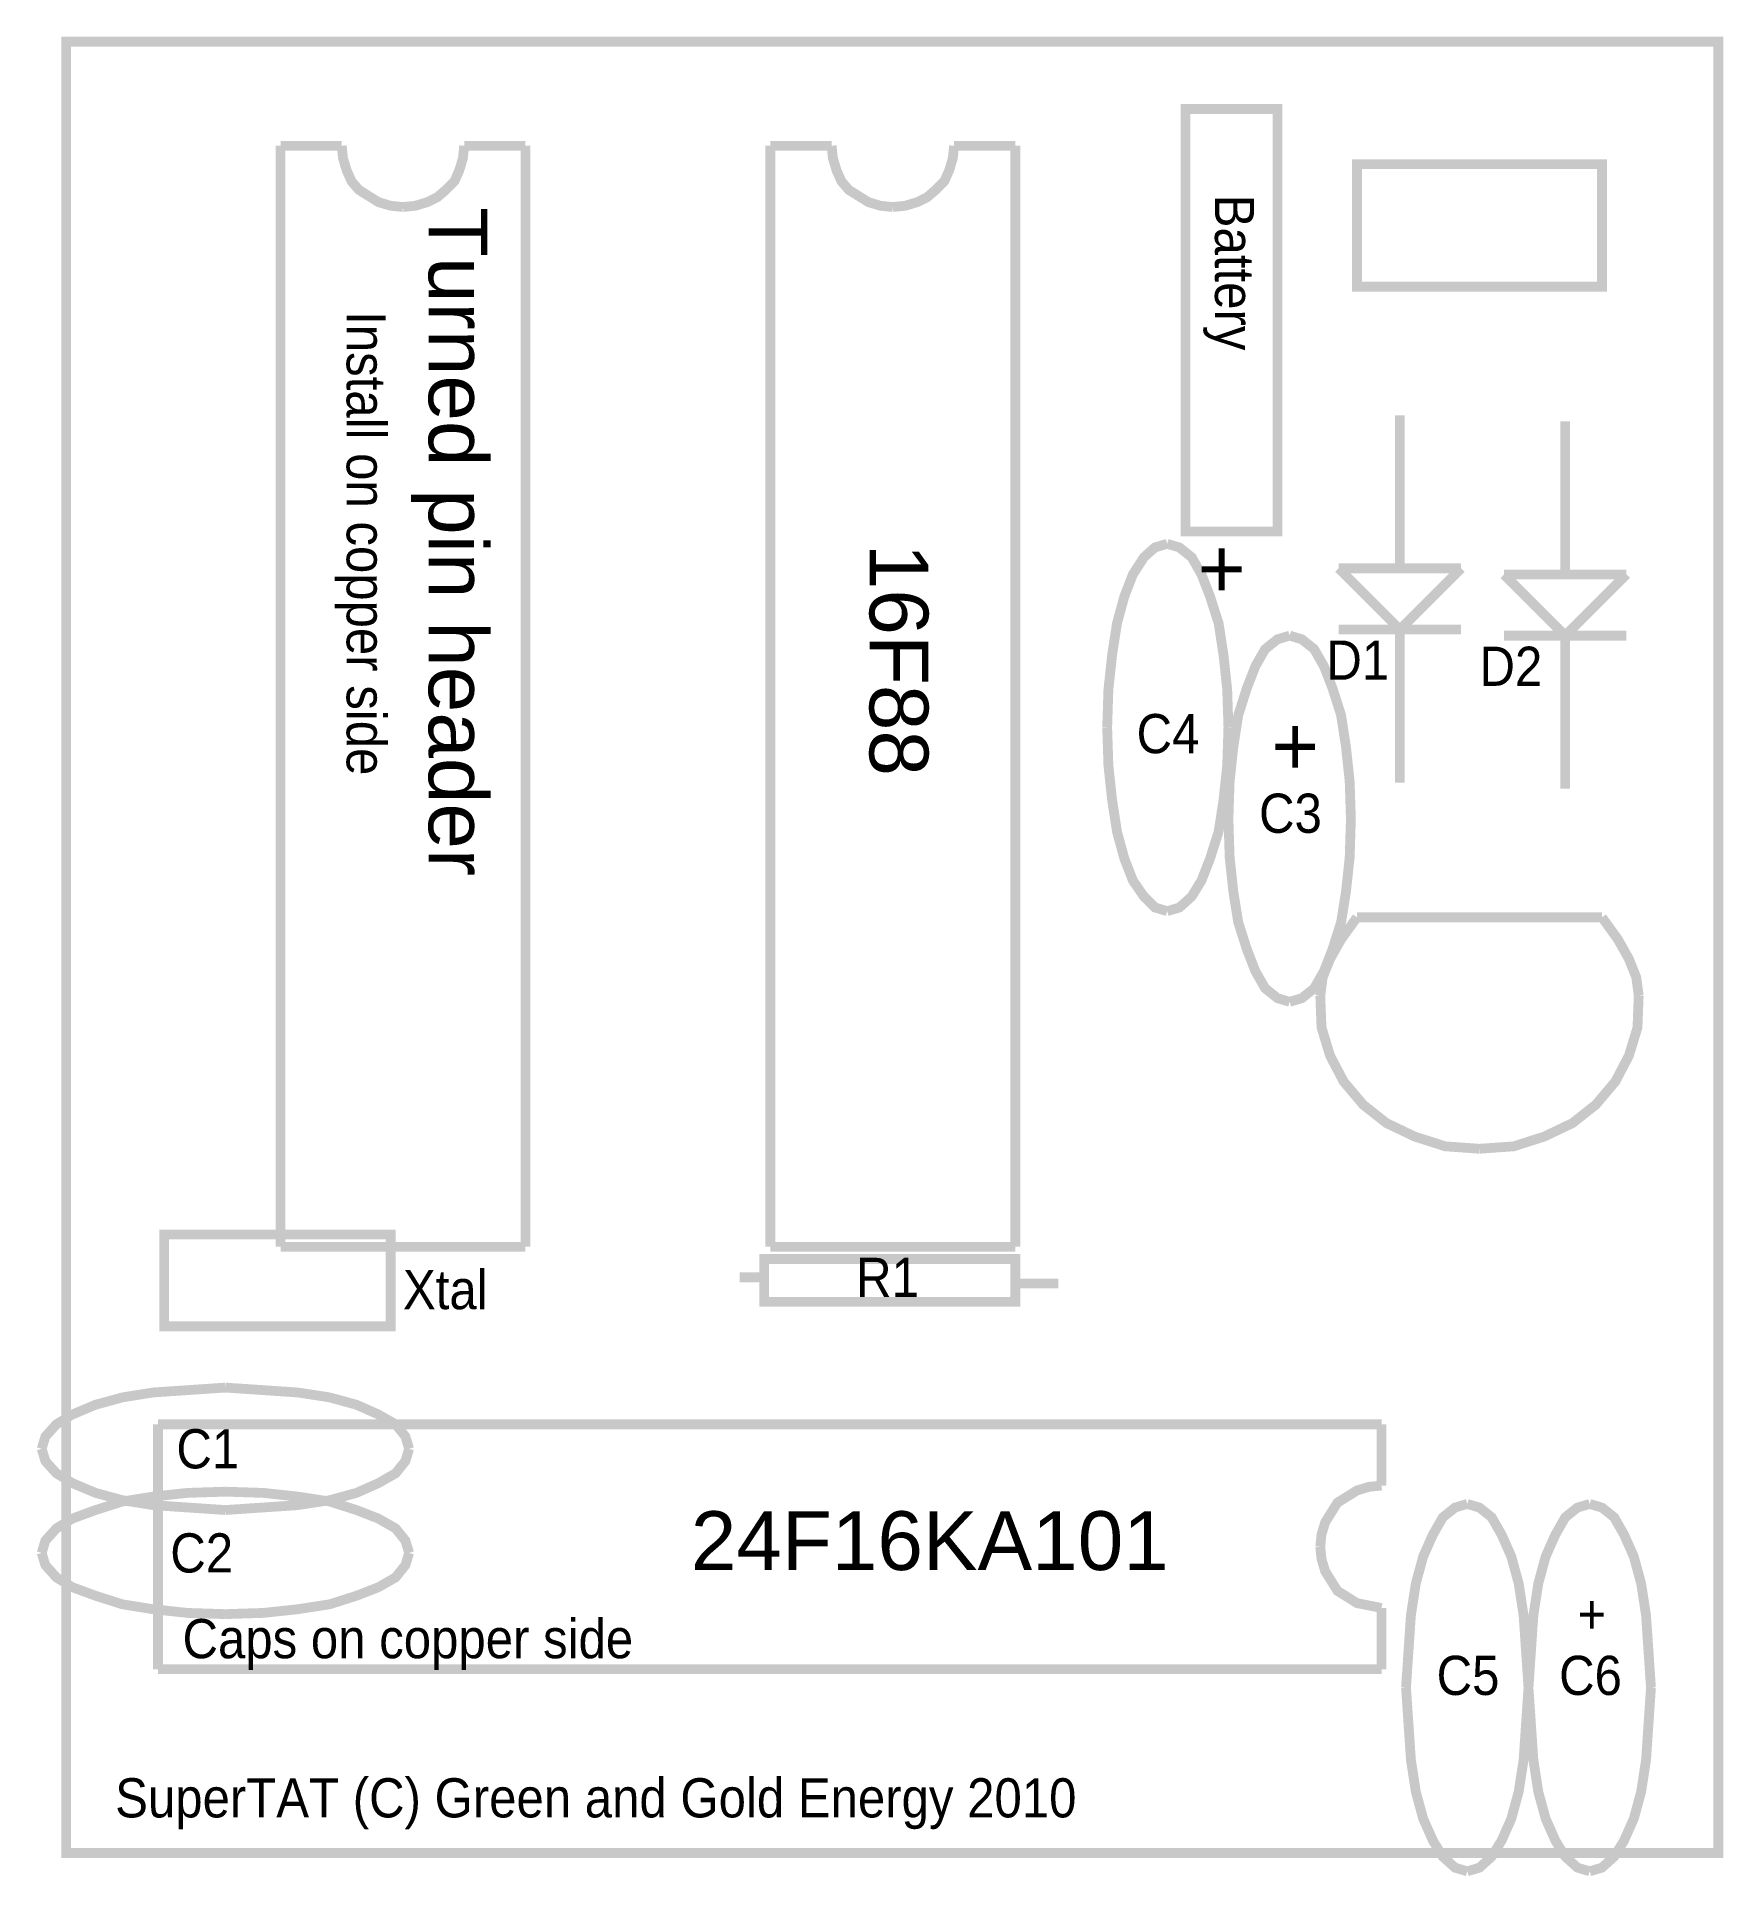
# Model space of a CAD drawing. Extents: x -0.87 to 0.5, y -0.75 to 0.75.
import ezdxf

# ---------------------------------------------------------------- set-up
doc = ezdxf.new("R2010")
doc.units = 0
doc.layers.get('0').update_dxf_attribs({"linetype": 'CONTINUOUS'})

msp = doc.modelspace()

# ---------------------------------------------------------------- linework, layer by layer
at = {"const_width": 0.008}
for points in [[(-0.85, -0.732), (0.499, -0.732), (0.499, 0.747), (-0.85, 0.747), (-0.85, -0.732)], [(0.064, 0.347), (0.139, 0.347), (0.139, 0.692), (0.064, 0.692), (0.064, 0.347)], [(-0.675, 0.662), (-0.625, 0.662)], [(-0.675, 0.662), (-0.675, -0.237)], [(-0.575, 0.612), (-0.585, 0.613), (-0.595, 0.616), (-0.611, 0.626), (-0.617, 0.633), (-0.621, 0.642), (-0.624, 0.652), (-0.625, 0.662)], [(-0.575, 0.612), (-0.565, 0.613), (-0.555, 0.616), (-0.547, 0.62), (-0.54, 0.626), (-0.533, 0.633), (-0.529, 0.642), (-0.526, 0.652), (-0.525, 0.662)], [(-0.525, 0.662), (-0.475, 0.662)], [(-0.475, -0.237), (-0.475, 0.662)], [(-0.275, 0.662), (-0.225, 0.662)], [(-0.275, 0.662), (-0.275, -0.237)], [(-0.175, 0.612), (-0.185, 0.613), (-0.195, 0.616), (-0.211, 0.626), (-0.217, 0.633), (-0.221, 0.642), (-0.224, 0.652), (-0.225, 0.662)], [(-0.175, 0.612), (-0.165, 0.613), (-0.155, 0.616), (-0.147, 0.62), (-0.14, 0.626), (-0.133, 0.633), (-0.129, 0.642), (-0.126, 0.652), (-0.125, 0.662)], [(-0.125, 0.662), (-0.075, 0.662)], [(-0.075, -0.237), (-0.075, 0.662)], [(0.204, 0.547), (0.404, 0.547), (0.404, 0.647), (0.204, 0.647), (0.204, 0.547)], [(0.239, 0.442), (0.239, 0.317)], [(0.374, 0.437), (0.374, 0.312)], [(0.049, 0.337), (0.039, 0.334), (0.03, 0.326), (0.021, 0.312), (0.014, 0.294), (0.008, 0.272), (0.004, 0.246), (0.001, 0.218), (0, 0.187)], [(0.049, 0.337), (0.059, 0.334), (0.069, 0.326), (0.077, 0.312), (0.084, 0.294), (0.091, 0.272), (0.095, 0.246), (0.098, 0.218), (0.099, 0.187)], [(0.289, 0.317), (0.189, 0.317)], [(0.189, 0.317), (0.239, 0.267)], [(0.289, 0.317), (0.239, 0.267)], [(0.424, 0.312), (0.324, 0.312)], [(0.324, 0.312), (0.374, 0.262)], [(0.424, 0.312), (0.374, 0.262)], [(0.289, 0.267), (0.189, 0.267)], [(0.239, 0.267), (0.239, 0.142)], [(0.149, 0.262), (0.139, 0.259), (0.129, 0.251), (0.121, 0.237), (0.114, 0.219), (0.107, 0.197), (0.103, 0.171), (0.1, 0.143), (0.099, 0.112)], [(0.149, 0.262), (0.159, 0.259), (0.169, 0.251), (0.177, 0.237), (0.184, 0.219), (0.191, 0.197), (0.195, 0.171), (0.198, 0.143), (0.199, 0.112)], [(0.424, 0.262), (0.324, 0.262)], [(0.374, 0.262), (0.374, 0.137)], [(0.049, 0.037), (0.039, 0.04), (0.03, 0.049), (0.021, 0.062), (0.014, 0.08), (0.008, 0.102), (0.004, 0.128), (0.001, 0.156), (0, 0.187)], [(0.049, 0.037), (0.059, 0.04), (0.069, 0.049), (0.077, 0.062), (0.084, 0.08), (0.091, 0.102), (0.095, 0.128), (0.098, 0.156), (0.099, 0.187)], [(0.149, -0.037), (0.139, -0.034), (0.129, -0.026), (0.121, -0.012), (0.114, 0.006), (0.107, 0.028), (0.103, 0.053), (0.1, 0.081), (0.099, 0.112)], [(0.149, -0.037), (0.159, -0.034), (0.169, -0.026), (0.177, -0.012), (0.184, 0.006), (0.191, 0.028), (0.195, 0.053), (0.198, 0.081), (0.199, 0.112)], [(0.174, -0.032), (0.176, -0.017), (0.182, -0.002), (0.191, 0.014), (0.204, 0.032)], [(0.404, 0.032), (0.204, 0.032)], [(0.434, -0.032), (0.432, -0.017), (0.426, -0.002), (0.417, 0.014), (0.404, 0.032)], [(0.174, -0.032), (0.175, -0.058), (0.182, -0.081), (0.193, -0.102), (0.209, -0.121), (0.228, -0.136), (0.251, -0.147), (0.276, -0.155), (0.304, -0.157)], [(0.434, -0.032), (0.433, -0.058), (0.426, -0.081), (0.415, -0.102), (0.399, -0.121), (0.38, -0.136), (0.357, -0.147), (0.332, -0.155), (0.304, -0.157)], [(-0.77, -0.302), (-0.585, -0.302), (-0.585, -0.227), (-0.77, -0.227), (-0.77, -0.302)], [(-0.675, -0.237), (-0.475, -0.237)], [(-0.275, -0.237), (-0.075, -0.237)], [(-0.28, -0.282), (-0.075, -0.282), (-0.075, -0.247), (-0.28, -0.247), (-0.28, -0.282)], [(-0.28, -0.262), (-0.3, -0.262)], [(-0.075, -0.267), (-0.04, -0.267)], [(-0.87, -0.402), (-0.867, -0.392), (-0.858, -0.382), (-0.845, -0.374), (-0.826, -0.366), (-0.804, -0.36), (-0.779, -0.356), (-0.72, -0.352)], [(-0.57, -0.402), (-0.573, -0.392), (-0.581, -0.382), (-0.595, -0.374), (-0.613, -0.366), (-0.635, -0.36), (-0.661, -0.356), (-0.72, -0.352)], [(-0.775, -0.382), (-0.775, -0.582)], [(0.224, -0.382), (-0.775, -0.382)], [(0.224, -0.382), (0.224, -0.432)], [(-0.87, -0.402), (-0.867, -0.412), (-0.858, -0.422), (-0.845, -0.43), (-0.826, -0.438), (-0.804, -0.444), (-0.779, -0.448), (-0.72, -0.452)], [(-0.57, -0.402), (-0.573, -0.412), (-0.581, -0.422), (-0.595, -0.43), (-0.613, -0.438), (-0.635, -0.444), (-0.661, -0.448), (-0.72, -0.452)], [(-0.87, -0.487), (-0.867, -0.477), (-0.858, -0.467), (-0.845, -0.459), (-0.826, -0.452), (-0.804, -0.445), (-0.779, -0.441), (-0.751, -0.438), (-0.72, -0.437)], [(-0.57, -0.487), (-0.573, -0.477), (-0.581, -0.467), (-0.595, -0.459), (-0.613, -0.452), (-0.635, -0.445), (-0.661, -0.441), (-0.689, -0.438), (-0.72, -0.437)], [(0.174, -0.482), (0.175, -0.472), (0.178, -0.462), (0.188, -0.446), (0.204, -0.436), (0.214, -0.433), (0.224, -0.432)], [(0.294, -0.447), (0.284, -0.45), (0.274, -0.458), (0.266, -0.472), (0.258, -0.49), (0.252, -0.512), (0.248, -0.538), (0.244, -0.597)], [(0.294, -0.447), (0.304, -0.45), (0.314, -0.458), (0.322, -0.472), (0.33, -0.49), (0.336, -0.512), (0.34, -0.538), (0.344, -0.597)], [(0.394, -0.447), (0.384, -0.45), (0.374, -0.458), (0.366, -0.472), (0.358, -0.49), (0.352, -0.512), (0.348, -0.538), (0.344, -0.597)], [(0.394, -0.447), (0.404, -0.45), (0.414, -0.458), (0.422, -0.472), (0.43, -0.49), (0.436, -0.512), (0.44, -0.538), (0.444, -0.597)], [(0.174, -0.482), (0.175, -0.492), (0.178, -0.502), (0.188, -0.518), (0.204, -0.528), (0.224, -0.532)], [(-0.87, -0.487), (-0.867, -0.497), (-0.858, -0.507), (-0.845, -0.515), (-0.826, -0.522), (-0.804, -0.529), (-0.779, -0.533), (-0.751, -0.536), (-0.72, -0.537)], [(-0.57, -0.487), (-0.573, -0.497), (-0.581, -0.507), (-0.595, -0.515), (-0.613, -0.522), (-0.635, -0.529), (-0.661, -0.533), (-0.689, -0.536), (-0.72, -0.537)], [(0.224, -0.532), (0.224, -0.582)], [(0.224, -0.582), (-0.775, -0.582)], [(0.294, -0.747), (0.284, -0.744), (0.274, -0.735), (0.266, -0.722), (0.258, -0.704), (0.252, -0.682), (0.248, -0.656), (0.244, -0.597)], [(0.294, -0.747), (0.304, -0.744), (0.314, -0.735), (0.322, -0.722), (0.33, -0.704), (0.336, -0.682), (0.34, -0.656), (0.344, -0.597)], [(0.394, -0.747), (0.384, -0.744), (0.374, -0.735), (0.366, -0.722), (0.358, -0.704), (0.352, -0.682), (0.348, -0.656), (0.344, -0.597)], [(0.394, -0.747), (0.404, -0.744), (0.414, -0.735), (0.422, -0.722), (0.43, -0.704), (0.436, -0.682), (0.44, -0.656), (0.444, -0.597)]]:
    msp.add_lwpolyline(points, dxfattribs=at)

# ---------------------------------------------------------------- texts
at = {"layer": '12632256'}
for s, height, width, p in [('Battery', 0.032, 0.9375, (0.088, 0.622)), ('Turned pin header', 0.048, 1.041667, (-0.554, 0.612)), ('Install on copper side', 0.032, 0.9375, (-0.621, 0.527)), ('16F88', 0.048, 1.041667, (-0.194, 0.337))]:
    msp.add_text(s, height=height, rotation=-90, dxfattribs=dict(at, width=width)).set_placement(p)
for s, height, width, p in [('+', 0.048, 1.041667, (0.074, 0.293)), ('D1', 0.032, 0.9375, (0.179, 0.226)), ('D2', 0.032, 0.9375, (0.304, 0.221)), ('C4', 0.032, 0.9375, (0.024, 0.166)), ('+', 0.048, 1.041667, (0.134, 0.148)), ('C3', 0.032, 0.9375, (0.124, 0.101)), ('Xtal', 0.032, 0.9375, (-0.575, -0.288)), ('R1', 0.032, 0.9375, (-0.205, -0.278)), ('C1', 0.032, 0.9375, (-0.76, -0.418)), ('24F16KA101', 0.048, 1.041667, (-0.34, -0.501)), ('C2', 0.032, 0.9375, (-0.765, -0.503)), ('Caps on copper side', 0.032, 0.9375, (-0.755, -0.573)), ('+', 0.032, 0.9375, (0.384, -0.553)), ('C5', 0.032, 0.9375, (0.269, -0.603)), ('C6', 0.032, 0.9375, (0.369, -0.603)), ('SuperTAT (C) Green and Gold Energy 2010', 0.032, 0.9375, (-0.81, -0.703))]:
    msp.add_text(s, height=height, dxfattribs=dict(at, width=width)).set_placement(p)

doc.saveas('drawing.dxf')
